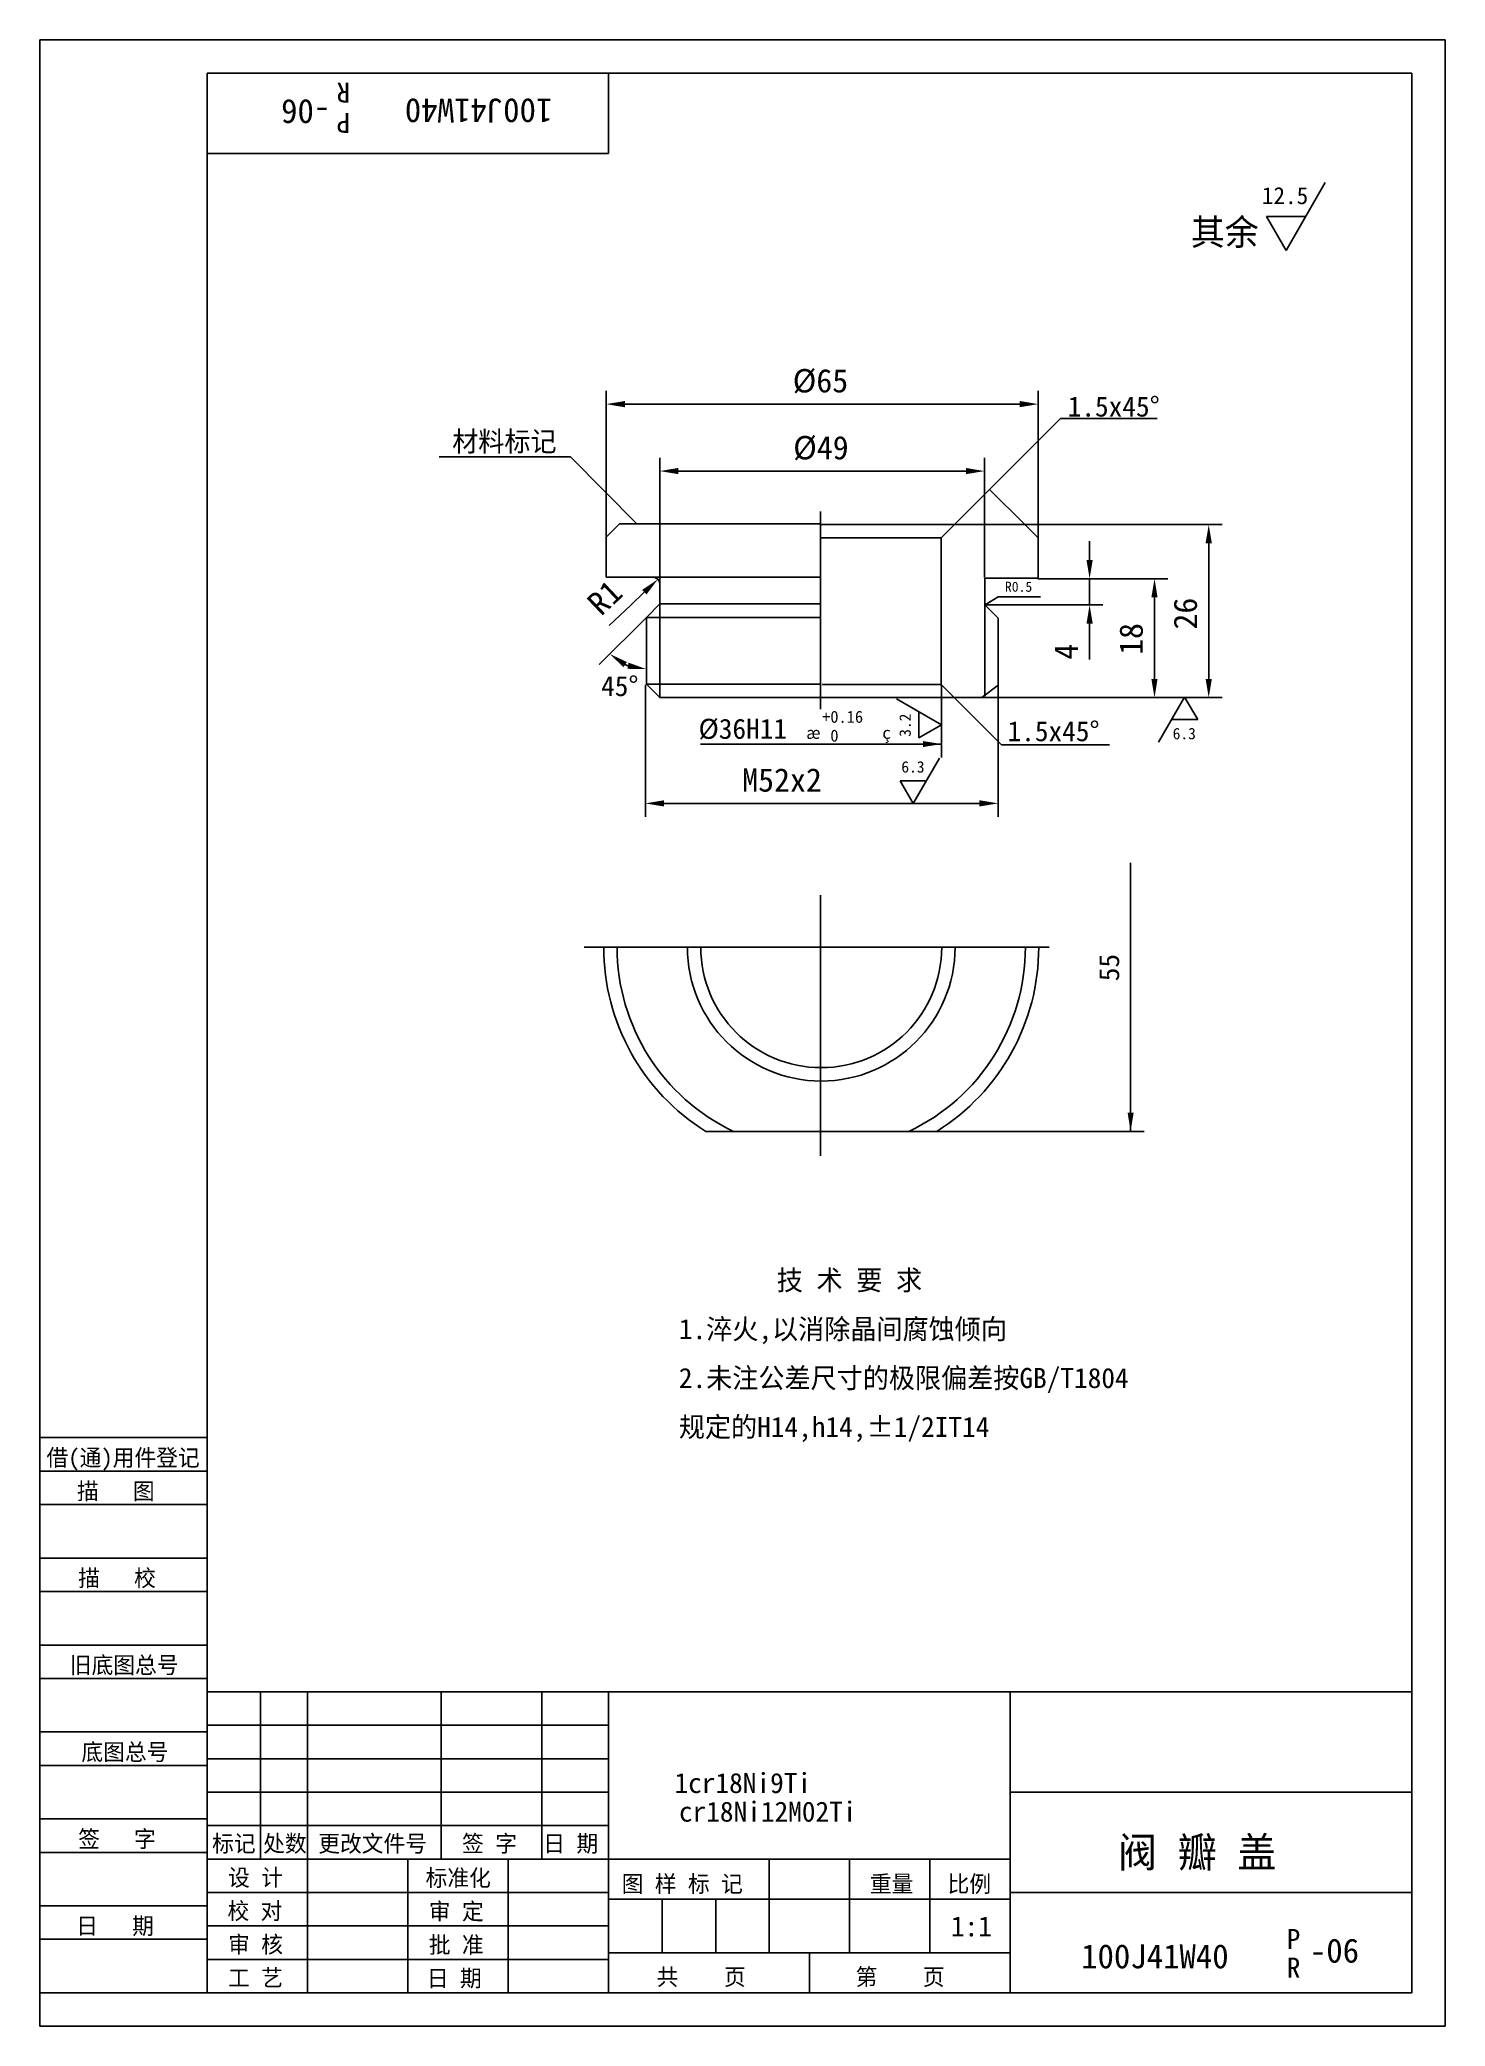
# Model space of a CAD drawing. Header units: metres. Extents: x 0 to 210, y 0 to 297.
import ezdxf

# ---------------------------------------------------------------- set-up
doc = ezdxf.new("R2010")
doc.units = ezdxf.units.M
for name, color, linetype in [('C', 6, 'Continuous'), ('D', 1, 'Continuous'), ('FL', 5, 'Continuous'), ('T', 7, 'Continuous'), ('TL', 4, 'Continuous')]:
    doc.layers.add(name, color=color, linetype=linetype)

# ---------------------------------------------------------------- blocks, each defined once
blk = doc.blocks.new('TUKUN4')
at = {"layer": 'FL'}
for p, q in [((0, 297), (0, 0)), ((210, 297), (0, 297)), ((210, 0), (210, 297)), ((0, 78), (25, 78)), ((0, 70), (25, 70)), ((0, 65), (25, 65)), ((0, 57), (25, 57)), ((0, 52), (25, 52)), ((33, 25), (33, 50)), ((40, 5), (40, 50)), ((60, 25), (60, 50)), ((75, 25), (75, 50)), ((25, 45), (85, 45)), ((0, 44), (25, 44)), ((0, 39), (25, 39)), ((25, 40), (85, 40)), ((25, 35), (85, 35)), ((0, 31), (25, 31)), ((25, 30), (85, 30)), ((0, 26), (25, 26)), ((70, 5), (70, 25)), ((0, 18), (25, 18)), ((25, 20), (85, 20)), ((25, 15), (85, 15)), ((0, 13), (25, 13)), ((25, 10), (85, 10)), ((0, 0), (210, 0))]:
    blk.add_line(p, q, dxfattribs=at)
at = {"layer": 'TL'}
for p, q in [((25, 5), (25, 292)), ((205, 292), (25, 292)), ((85, 292), (85, 280)), ((205, 5), (205, 292)), ((85, 280), (25, 280)), ((0, 88), (25, 88)), ((0, 83), (25, 83)), ((205, 50), (25, 50)), ((85, 5), (85, 50)), ((145, 5), (145, 50)), ((205, 35), (145, 35)), ((145, 25), (25, 25)), ((55, 5), (55, 25)), ((109, 11), (109, 25)), ((121, 11), (121, 25)), ((133, 11), (133, 25)), ((85, 19), (145, 19)), ((93, 11), (93, 19)), ((101, 11), (101, 19)), ((205, 20), (145, 20)), ((145, 11), (85, 11)), ((115, 5), (115, 11)), ((0, 5), (205, 5))]:
    blk.add_line(p, q, dxfattribs=at)
at = {"layer": 'T'}
for s, p in [('借(通)用件登记', (1, 83.76)), ('描   图', (5.56, 78.76)), ('描   校', (5.74, 65.76)), ('旧底图总号', (4.49, 52.76)), ('底图总号', (6.22, 39.76)), ('签   字', (5.74, 26.76)), ('标记', (25.75, 26.07)), ('处数', (33.38, 26.07)), ('更改文件号', (41.61, 26.07)), ('签 字', (63.1, 26.07)), ('日 期', (75.23, 26.07)), ('设 计', (28.14, 20.99)), ('标准化', (57.65, 20.93)), ('图 样 标 记', (86.95, 20.04)), ('重量', (124.03, 20.04)), ('比例', (135.64, 20.04)), ('校 对', (28.05, 15.99)), ('审 定', (58.13, 15.93)), ('日   期', (5.45, 13.76)), ('审 核', (28.14, 10.99)), ('批 准', (58.13, 10.93)), ('共    页', (92.18, 6.13)), ('第    页', (121.9, 6.13)), ('工 艺', (28.14, 5.99)), ('日 期', (57.84, 5.93))]:
    blk.add_text(s, height=2.5, dxfattribs=at).set_placement(p)

msp = doc.modelspace()

# ---------------------------------------------------------------- linework, layer by layer
at = {"layer": 'C'}
for p, q in [((116.63, 226.46), (116.63, 196.9)), ((116.63, 169.1), (116.63, 130.13)), ((81.33, 161.32), (150.84, 161.32))]:
    msp.add_line(p, q, dxfattribs=at)
at = {"layer": 'D'}
for p, q in [((192.08, 275.65), (186.23, 265.51)), ((186.23, 265.51), (183.3, 270.58)), ((183.3, 270.58), (189.16, 270.58)), ((84.63, 222.64), (84.63, 244.52)), ((149.19, 222.51), (149.19, 244.52)), ((87.43, 242.52), (146.39, 242.52)), ((141.93, 229.77), (152.53, 240.38)), ((152.53, 240.38), (166.97, 240.38)), ((79.32, 234.63), (59.67, 234.63)), ((89.27, 224.57), (79.32, 234.63)), ((92.63, 215.64), (92.63, 234.51)), ((95.43, 232.51), (138.37, 232.51)), ((141.17, 216.59), (141.17, 234.51)), ((136.67, 224.51), (141.93, 229.77)), ((147.19, 224.51), (141.93, 229.77)), ((147.19, 224.51), (176.66, 224.51)), ((156.86, 219.22), (156.86, 222.02)), ((174.66, 221.71), (174.66, 201.44)), ((90.33, 214.4), (88.3, 212.48)), ((149.15, 216.42), (158.86, 216.42)), ((156.86, 216.42), (156.86, 212.51)), ((158.86, 216.42), (168.56, 216.42)), ((88.3, 212.48), (85.08, 209.43)), ((92.63, 198.64), (92.63, 212.64)), ((141.19, 212.51), (158.86, 212.51)), ((141.19, 212.51), (141.19, 198.84)), ((141.24, 212.53), (143.22, 213.69)), ((143.22, 213.69), (148.17, 213.69)), ((148.17, 213.69), (149.55, 213.69)), ((166.56, 213.62), (166.56, 201.44)), ((90.64, 210.64), (83.56, 203.57)), ((156.86, 209.71), (156.86, 206.91)), ((156.86, 206.91), (156.86, 204.32)), ((90.49, 200.55), (90.49, 180.83)), ((134.75, 200.55), (134.75, 189.7)), ((143.19, 200.51), (143.19, 180.83)), ((127.99, 198.46), (134.75, 194.56)), ((131.37, 192.61), (131.37, 196.51)), ((136.65, 198.64), (143.72, 191.57)), ((140.75, 198.64), (168.56, 198.64)), ((167.15, 191.97), (171.06, 198.73)), ((168.56, 198.64), (176.66, 198.64)), ((171.06, 198.73), (173.01, 195.35)), ((134.75, 194.56), (131.37, 192.61)), ((173.01, 195.35), (169.1, 195.35)), ((105.6, 191.7), (98.7, 191.7)), ((105.6, 191.7), (134.75, 191.7)), ((143.72, 191.57), (159.83, 191.57)), ((134.41, 189.59), (130.51, 182.83)), ((130.51, 182.83), (128.56, 186.21)), ((128.56, 186.21), (132.46, 186.21)), ((93.29, 182.83), (140.39, 182.83)), ((162.99, 173.93), (162.99, 133.78)), ((134.02, 133.78), (164.99, 133.78))]:
    msp.add_line(p, q, dxfattribs=at)
msp.add_arc((90.64, 210.64), 7.74, 245.85, 249.15, dxfattribs=at)
for points in [[(87.43, 242.99), (87.43, 242.05), (84.63, 242.52)], [(146.39, 242.99), (146.39, 242.05), (149.19, 242.52)], [(95.43, 232.98), (95.43, 232.05), (92.63, 232.51)], [(138.37, 232.98), (138.37, 232.05), (141.17, 232.51)], [(174.19, 221.71), (175.13, 221.71), (174.66, 224.51)], [(156.4, 219.22), (157.33, 219.22), (156.86, 216.42)], [(90.65, 214.06), (90.01, 214.74), (92.36, 216.33)], [(166.09, 213.62), (167.02, 213.62), (166.56, 216.42)], [(156.4, 209.71), (157.33, 209.71), (156.86, 212.51)], [(87.21, 203.19), (87.73, 203.96), (85.16, 205.17)], [(87.97, 203.87), (87.8, 202.95), (90.64, 202.9)], [(166.09, 201.44), (167.02, 201.44), (166.56, 198.64)], [(174.19, 201.44), (175.13, 201.44), (174.66, 198.64)], [(131.95, 192.15), (134.75, 191.7), (131.95, 191.25)], [(93.29, 183.3), (93.29, 182.36), (90.49, 182.83)], [(140.39, 183.3), (140.39, 182.36), (143.19, 182.83)], [(163.44, 136.58), (162.99, 133.78), (162.54, 136.58)]]:
    msp.add_solid(points, dxfattribs=at)
at = {"layer": 'TL'}
for p, q in [((84.63, 222.64), (86.63, 224.64)), ((86.63, 224.64), (116.69, 224.64)), ((116.69, 224.51), (136.67, 224.51)), ((136.67, 224.51), (134.67, 222.51)), ((136.67, 224.51), (147.19, 224.51)), ((147.19, 224.51), (149.19, 222.51)), ((84.63, 216.64), (84.63, 222.64)), ((134.67, 222.51), (116.69, 222.51)), ((134.67, 200.62), (134.67, 222.57)), ((149.19, 222.51), (149.19, 216.51)), ((91.63, 216.64), (84.63, 216.64)), ((91.63, 216.64), (116.69, 216.64)), ((92.63, 212.64), (92.63, 215.64)), ((149.19, 216.51), (141.19, 216.51)), ((141.19, 216.51), (141.19, 212.51)), ((90.64, 210.64), (92.63, 212.64)), ((92.63, 212.64), (116.69, 212.64)), ((141.19, 212.51), (143.19, 210.51)), ((90.64, 210.64), (116.69, 210.64)), ((90.64, 200.64), (90.64, 210.64)), ((143.19, 210.51), (143.19, 200.51)), ((90.64, 200.64), (116.69, 200.64)), ((92.63, 198.64), (90.64, 200.64)), ((134.67, 200.62), (116.91, 200.62)), ((136.67, 198.62), (134.67, 200.62)), ((140.75, 198.64), (143.19, 200.51)), ((116.63, 198.64), (92.63, 198.64)), ((116.75, 198.64), (136.65, 198.64)), ((136.67, 198.64), (140.75, 198.64)), ((134.02, 133.78), (99.5, 133.78))]:
    msp.add_line(p, q, dxfattribs=at)
for centre, radius, start, end in [((91.63, 215.64), 1, 0, 90), ((116.76, 161.32), 32.5, 180, 237.92), ((116.76, 161.32), 30.5, 180, 244.54), ((116.76, 161.32), 20, 180, 0), ((116.76, 161.32), 18, 180, 0), ((116.76, 161.32), 30.5, 295.46, 0), ((116.76, 161.32), 32.5, 302.08, 0)]:
    msp.add_arc(centre, radius, start, end, dxfattribs=at)

# ---------------------------------------------------------------- block references
at = {"layer": 'D'}
msp.add_blockref('TUKUN4', (0, 0), dxfattribs=at)

# ---------------------------------------------------------------- texts
for s, height, rotation, p in [('-06', 3.6, 180, (43.41, 288.05)), ('R', 3, 180, (46.39, 290.6)), ('100J41W40', 3.6, 180, (76.59, 288.19)), ('P', 3, 180, (46.39, 286.07)), ('R1', 3.5, 43.45, (83.88, 210.7)), ('26', 3.5, 90, (172.91, 208.82)), ('18', 3.5, 90, (164.81, 205.03)), ('4', 3.5, 90, (155.11, 204.32)), ('3.2', 1.7, 90, (130.14, 192.78)), ('55', 3, 90, (161.28, 156.24))]:
    msp.add_text(s, height=height, rotation=rotation, dxfattribs=at).set_placement(p)
for s, height, p in [('12.5', 2.55, (182.59, 272.42)), ('其余', 3.9, (171.99, 266.29)), ('%%C65', 3.5, (112.5, 244.27)), ('1.5x45%%d', 3, (153.59, 240.66)), ('材料标记', 3, (61.62, 235.45)), ('%%C49', 3.5, (112.57, 234.26)), ('R0.5', 1.5, (144.21, 214.47)), ('45%%d', 3, (83.87, 198.87)), ('+0.16', 1.8, (116.9, 194.88)), ('%%C36H11', 3, (98.43, 192.48)), ('%%230', 1.8, (114.5, 192.48)), (' 0', 1.8, (116.9, 192.06)), ('%%231', 1.8, (125.9, 192.48)), ('1.5x45%%d', 3, (144.6, 192.12)), ('6.3', 1.7, (169.27, 192.42)), ('M52x2', 3.5, (104.95, 184.58)), ('6.3', 1.7, (128.73, 187.44)), ('技 术 要 求', 3, (110.12, 110.05)), ('1.淬火,以消除晶间腐蚀倾向', 3, (95.49, 102.74)), ('2.未注公差尺寸的极限偏差按GB/T1804', 3, (95.49, 95.42)), ('规定的H14,h14,%%P1/2IT14', 3, (95.49, 88.11)), ('1cr18Ni9Ti', 3, (94.84, 34.87)), ('cr18Ni12M02Ti', 3, (95.5, 30.59)), ('阀 瓣 盖', 4.5, (161.1, 23.77)), ('1:1', 3, (136.13, 13.44)), ('100J41W40', 3.6, (155.6, 8.66)), ('P', 3, (186.31, 11.55)), ('-06', 3.6, (189.78, 9.51)), ('R', 3, (186.31, 7.27))]:
    msp.add_text(s, height=height, dxfattribs=at).set_placement(p)

doc.saveas('drawing.dxf')
